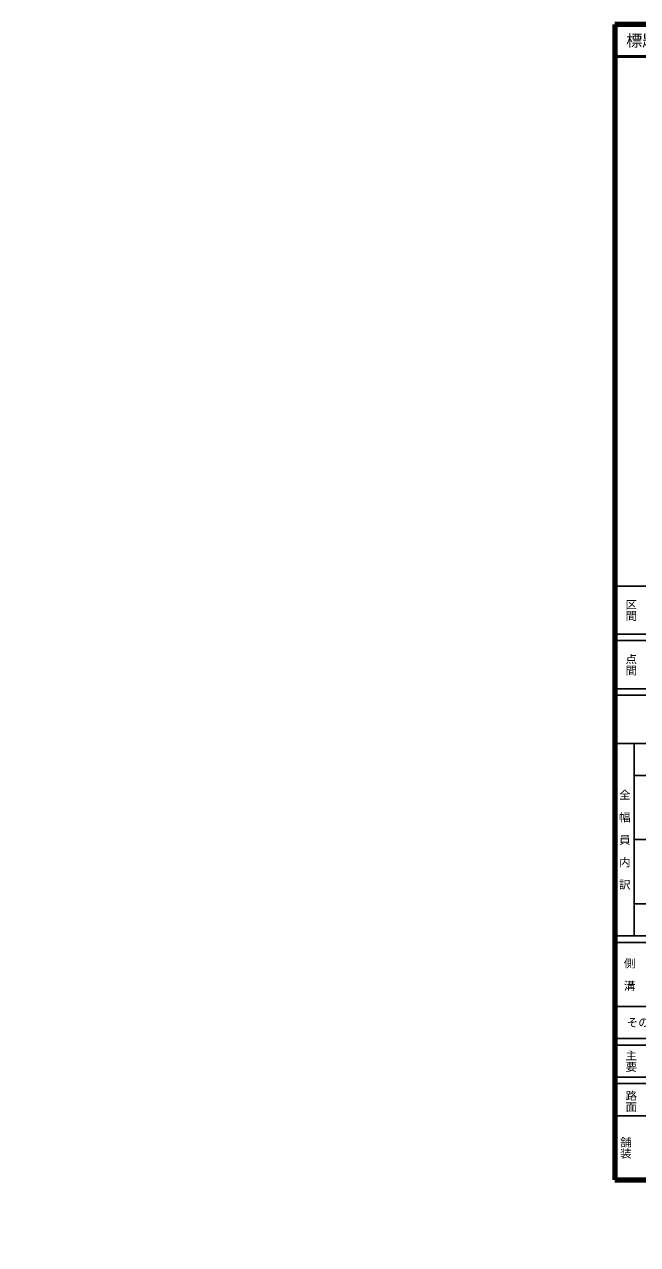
# Model space of a CAD drawing. Units: millimetres on the paper, enlarged 1000 times. Extents: x -997654 to 1989346, y -2661353 to 380000.
# Drawn here: x -143892 to 47054, y -169 to 380000 of the extents above; entities that cross this region are included whole.
import ezdxf
from ezdxf.enums import TextEntityAlignment as Align

# ---------------------------------------------------------------- set-up
doc = ezdxf.new("R2010")
doc.units = ezdxf.units.MM
doc.header["$LTSCALE"] = 1000
for name, color, linetype, lineweight in [('M-BGD', 7, 'Continuous', 25), ('M-TTL', 2, 'Continuous', 140), ('M-TTL-BAND', 7, 'Continuous', 25), ('M-TTL-LINE', 7, 'Continuous', 50)]:
    doc.layers.add(name, color=color, linetype=linetype, lineweight=lineweight)
doc.layers.add('M-TTL-TXT', color=7, linetype='Continuous')
doc.styles.add('@ＭＳ ゴシック', font='')
doc.styles.add('ＭＳ ゴシック', font='')
doc.styles.get('@ＭＳ ゴシック').set_extended_font_data('@MS Gothic')
doc.styles.get('ＭＳ ゴシック').set_extended_font_data('MS Gothic')

msp = doc.modelspace()

# ---------------------------------------------------------------- linework, layer by layer
at = {"layer": 'M-BGD'}
msp.add_arc((495846, -1167853), 1493500, 100.37437, 100.37437, dxfattribs=at)
at = {"layer": 'M-TTL'}
for p, q in [((40000, 380000), (40000, 20000)), ((680000, 380000), (40000, 380000)), ((40000, 20000), (680000, 20000))]:
    msp.add_line(p, q, dxfattribs=at)
at = {"layer": 'M-TTL-BAND'}
for p, q in [((40000, 205000), (579000, 205000)), ((40000, 190000), (579000, 190000)), ((40000, 188000), (579000, 188000)), ((40000, 173000), (579000, 173000)), ((40000, 171000), (579000, 171000)), ((40000, 156000), (579000, 156000)), ((46000, 96000), (46000, 156000)), ((46000, 146000), (579000, 146000)), ((46000, 126000), (579000, 126000)), ((46000, 106000), (579000, 106000)), ((40000, 96000), (579000, 96000)), ((40000, 94000), (579000, 94000)), ((40000, 74000), (579000, 74000)), ((40000, 64000), (579000, 64000)), ((40000, 62000), (579000, 62000)), ((40000, 52000), (579000, 52000)), ((40000, 50000), (579000, 50000)), ((40000, 40000), (579000, 40000))]:
    msp.add_line(p, q, dxfattribs=at)
at = {"layer": 'M-TTL-LINE'}
msp.add_line((40000, 370000), (680000, 370000), dxfattribs=at)

# ---------------------------------------------------------------- texts
at = {"layer": 'M-TTL-BAND', "style": '@ＭＳ ゴシック'}
for s, p in [('区間', (45000, 197500)), ('点間', (45000, 180500)), ('全\u3000幅\u3000員\u3000内\u3000訳', (43000, 126000)), ('側\u3000溝', (44500, 84000)), ('主要', (45000, 57000)), ('路面', (45000, 44500)), ('舗装', (43333, 30000))]:
    msp.add_text(s, height=2566, rotation=270, dxfattribs=at).set_placement(p, align=Align.MIDDLE_CENTER)
at = {"layer": 'M-TTL-BAND', "style": 'ＭＳ ゴシック'}
msp.add_text('その他', height=2566, dxfattribs=at).set_placement((49000, 69000), align=Align.MIDDLE_CENTER)
at = {"layer": 'M-TTL-TXT', "style": 'ＭＳ ゴシック'}
msp.add_text('標題', height=3666, dxfattribs=at).set_placement((48500, 375000), align=Align.MIDDLE_CENTER)

doc.saveas('drawing.dxf')
